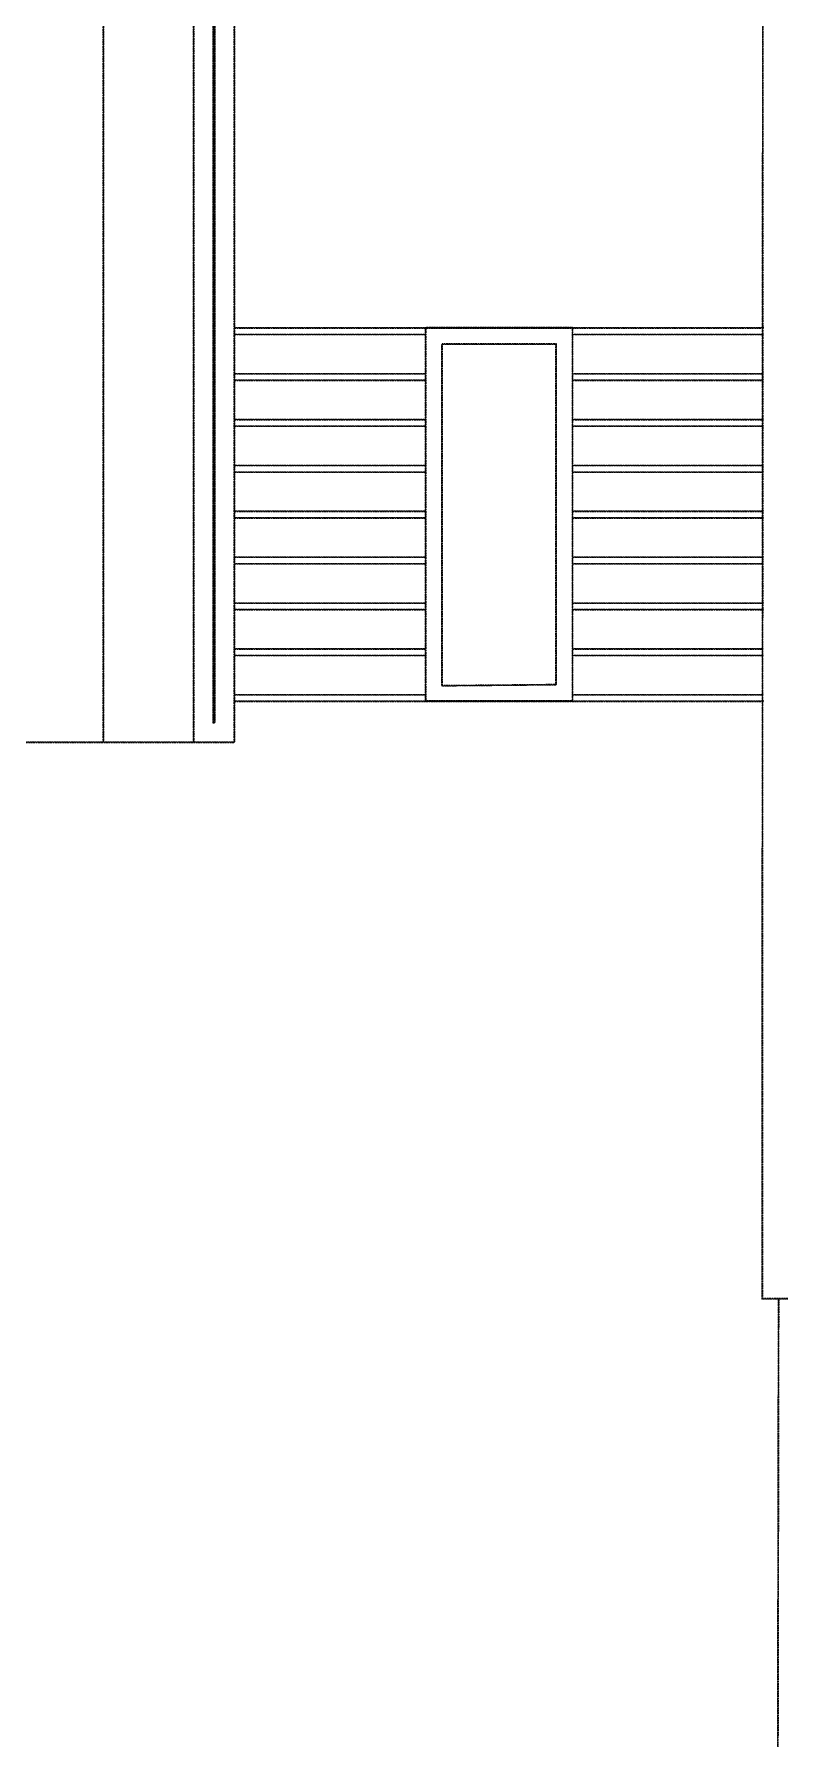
# Model space of a CAD drawing. Header units: inches. Extents: x 4821 to 127877, y 58012 to 433683.
# Drawn here: x 81615 to 86170, y 366478 to 376889 of the extents above; entities that cross this region are included whole.
import ezdxf

# ---------------------------------------------------------------- set-up
doc = ezdxf.new("R2010")
doc.units = ezdxf.units.IN
doc.header["$MEASUREMENT"] = 0
doc.linetypes.add('DASHED2', pattern=[9.525, 6.35, -3.175])
for name, color, linetype in [('A-LIN-10', 8, 'Continuous'), ('Cloums$0$A-COL-HAT', 8, 'Continuous'), ('NECB-COLUM', 50, 'Continuous')]:
    doc.layers.add(name, color=color, linetype=linetype)

# ---------------------------------------------------------------- blocks, each defined once
blk = doc.blocks.new('COL BASEMT')
at = {"layer": 'Cloums$0$A-COL-HAT'}
h = blk.add_hatch(dxfattribs=at)
h.set_pattern_fill('ANSI31', color=256, scale=500)
h.set_pattern_definition([(45, (1452118.876, 42013.15), (-44.194174, 44.194174), [])])
h.paths.add_polyline_path([(1693547, 345626), (1693947, 345626), (1693951, 348876), (1693547, 348876)])
h.paths.add_polyline_path([(1688722, 335901), (1689122, 335901), (1689122, 337327), (1693949, 337327), (1693947, 345126), (1693547, 345126), (1693547, 337727), (1688722, 337727)])
h.paths.add_polyline_path([(1641272, 335201), (1640874, 335201), (1640872, 323973), (1689122, 323973), (1689121, 335201), (1688722, 335201), (1688722, 324373), (1641272, 324373)])
edge = h.paths.add_edge_path()
edge.add_line((1636447, 345126), (1636047, 345126))
edge.add_line((1636047, 345126), (1636049, 337699))
edge.add_arc((1626263, 338211), 9799, 305.315, 357.0043, ccw=False)
edge.add_line((1631928, 330215), (1632172, 329896))
edge.add_arc((1626337, 338141), 10101, 305.2859, 355.3752)
edge.add_line((1636405, 337327), (1640874, 337327))
edge.add_line((1640874, 337327), (1640874, 335901))
edge.add_line((1640874, 335901), (1641272, 335901))
edge.add_line((1641272, 335901), (1641272, 337726))
edge.add_line((1641272, 337726), (1636447, 337726))
edge.add_line((1636447, 337726), (1636447, 345126))
h.paths.add_polyline_path([(1636047, 345626), (1636447, 345626), (1636447, 348876), (1636049, 348876)])

msp = doc.modelspace()

# ---------------------------------------------------------------- linework, layer by layer
at = {"layer": 'A-LIN-10', "linetype": 'DASHED2', "ltscale": 0.1}
for p, q in [((82838, 375094), (86067.7, 375094)), ((82838, 375054), (84003.2, 375054)), ((82841.4, 375097), (86071.1, 375097)), ((82841.4, 375057), (84006.6, 375057)), ((84902.3, 375054), (86067.7, 375054)), ((84905.7, 375057), (86071.1, 375057)), ((82838, 374814), (84003.2, 374814)), ((82841.4, 374817), (84006.6, 374817)), ((84902.3, 374814), (86067.7, 374814)), ((84905.7, 374817), (86071.1, 374817)), ((82838, 374774), (84003.2, 374774)), ((82841.4, 374777), (84006.6, 374777)), ((84902.3, 374774), (86067.7, 374774)), ((84905.7, 374777), (86071.1, 374777)), ((82838, 374534), (84003.2, 374534)), ((82838, 374494), (84003.2, 374494)), ((82841.4, 374537), (84006.6, 374537)), ((82841.4, 374497), (84006.6, 374497)), ((84902.3, 374534), (86067.7, 374534)), ((84902.3, 374494), (86067.7, 374494)), ((84905.7, 374537), (86071.1, 374537)), ((84905.7, 374497), (86071.1, 374497)), ((82838, 374254), (84003.2, 374254)), ((82838, 374214), (84003.2, 374214)), ((82841.4, 374257), (84006.6, 374257)), ((82841.4, 374217), (84006.6, 374217)), ((84902.3, 374254), (86067.7, 374254)), ((84902.3, 374214), (86067.7, 374214)), ((84905.7, 374257), (86071.1, 374257)), ((84905.7, 374217), (86071.1, 374217)), ((82838, 373974), (84003.2, 373974)), ((82841.4, 373977), (84006.6, 373977)), ((84902.3, 373974), (86067.7, 373974)), ((84905.7, 373977), (86071.1, 373977)), ((82838, 373934), (84003.2, 373934)), ((82841.4, 373937), (84006.6, 373937)), ((84902.3, 373934), (86067.7, 373934)), ((84905.7, 373937), (86071.1, 373937)), ((82838, 373694), (84003.2, 373694)), ((82838, 373654), (84003.2, 373654)), ((82841.4, 373697), (84006.6, 373697)), ((82841.4, 373657), (84006.6, 373657)), ((84902.3, 373694), (86067.7, 373694)), ((84902.3, 373654), (86067.7, 373654)), ((84905.7, 373697), (86071.1, 373697)), ((84905.7, 373657), (86071.1, 373657)), ((82838, 373414), (84003.2, 373414)), ((82838, 373374), (84003.2, 373374)), ((82841.4, 373417), (84006.6, 373417)), ((82841.4, 373377), (84006.6, 373377)), ((84902.3, 373414), (86067.7, 373414)), ((84902.3, 373374), (86067.7, 373374)), ((84905.7, 373417), (86071.1, 373417)), ((84905.7, 373377), (86071.1, 373377)), ((82838, 373134), (84003.2, 373134)), ((82841.4, 373137), (84006.6, 373137)), ((84902.3, 373134), (86067.7, 373134)), ((84905.7, 373137), (86071.1, 373137)), ((82838, 373094), (84003.2, 373094)), ((82841.4, 373097), (84006.6, 373097)), ((84902.3, 373094), (86067.7, 373094)), ((84905.7, 373097), (86071.1, 373097)), ((82838, 372854), (84003.1, 372854)), ((82841.4, 372857), (84006.5, 372857)), ((84802.3, 372914), (84103.1, 372907.3)), ((84805.7, 372917), (84106.5, 372910.3)), ((84902.3, 372854), (86067.7, 372854)), ((84905.7, 372857), (86071.1, 372857)), ((82838, 372814), (86067.7, 372814)), ((82841.4, 372817), (86071.1, 372817)), ((84902.3, 372814), (84003.1, 372814)), ((84905.7, 372817), (84006.5, 372817)), ((86309.1, 369164.2), (86059.1, 369164.2)), ((86312.5, 369167.2), (86062.5, 369167.2))]:
    msp.add_line(p, q, dxfattribs=at)
for points in [[(86071.4, 387710.5), (86062.5, 369167.2)], [(86068, 387707.5), (86059.1, 369164.2)], [(82036.7, 372564), (82038, 380713.4), (82588, 380186.6), (81482.2, 380186.6), (82038, 380713.4)], [(82040.1, 372567), (82041.4, 380716.4), (82591.4, 380189.6), (81485.6, 380189.6), (82041.4, 380716.4)], [(84902.3, 372814), (84902.3, 375094), (84003.2, 375094), (84003.1, 372814)], [(84905.7, 372817), (84905.7, 375097), (84006.6, 375097), (84006.5, 372817)], [(84802.3, 372914), (84802.3, 374994), (84103.2, 374994), (84103.1, 372907.3)], [(84805.7, 372917), (84805.7, 374997), (84106.6, 374997), (84106.5, 372910.3)], [(81486.7, 372564), (82586.7, 372564)], [(81490.1, 372567), (82590.1, 372567)]]:
    msp.add_lwpolyline(points, dxfattribs=at)
for points in [[(82586.7, 372564), (82836.7, 372564), (82838, 380713.4), (82588, 380713.4)], [(82590.1, 372567), (82840.1, 372567), (82841.4, 380716.4), (82591.4, 380716.4)], [(82706.7, 372684), (82716.7, 372684), (82718, 380593.4), (82708, 380593.4)], [(82710.1, 372687), (82720.1, 372687), (82721.4, 380596.4), (82711.4, 380596.4)]]:
    msp.add_lwpolyline(points, close=True, dxfattribs=at)
for points in [[(86159.1, 369164.5), (86154.1, 366107.6, -0.166174), (84083.6, 360082.1, -0.166174)], [(86162.5, 369167.5), (86157.5, 366110.5, -0.166174), (84087, 360085.1, -0.166174)]]:
    msp.add_lwpolyline(points, format="xyb", dxfattribs=at)

# ---------------------------------------------------------------- block references
at = {"layer": 'NECB-COLUM'}
for p in [(-1607626.5, 42181.5), (-1607623.1, 42184.4)]:
    msp.add_blockref('COL BASEMT', p, dxfattribs=at)

doc.saveas('drawing.dxf')
